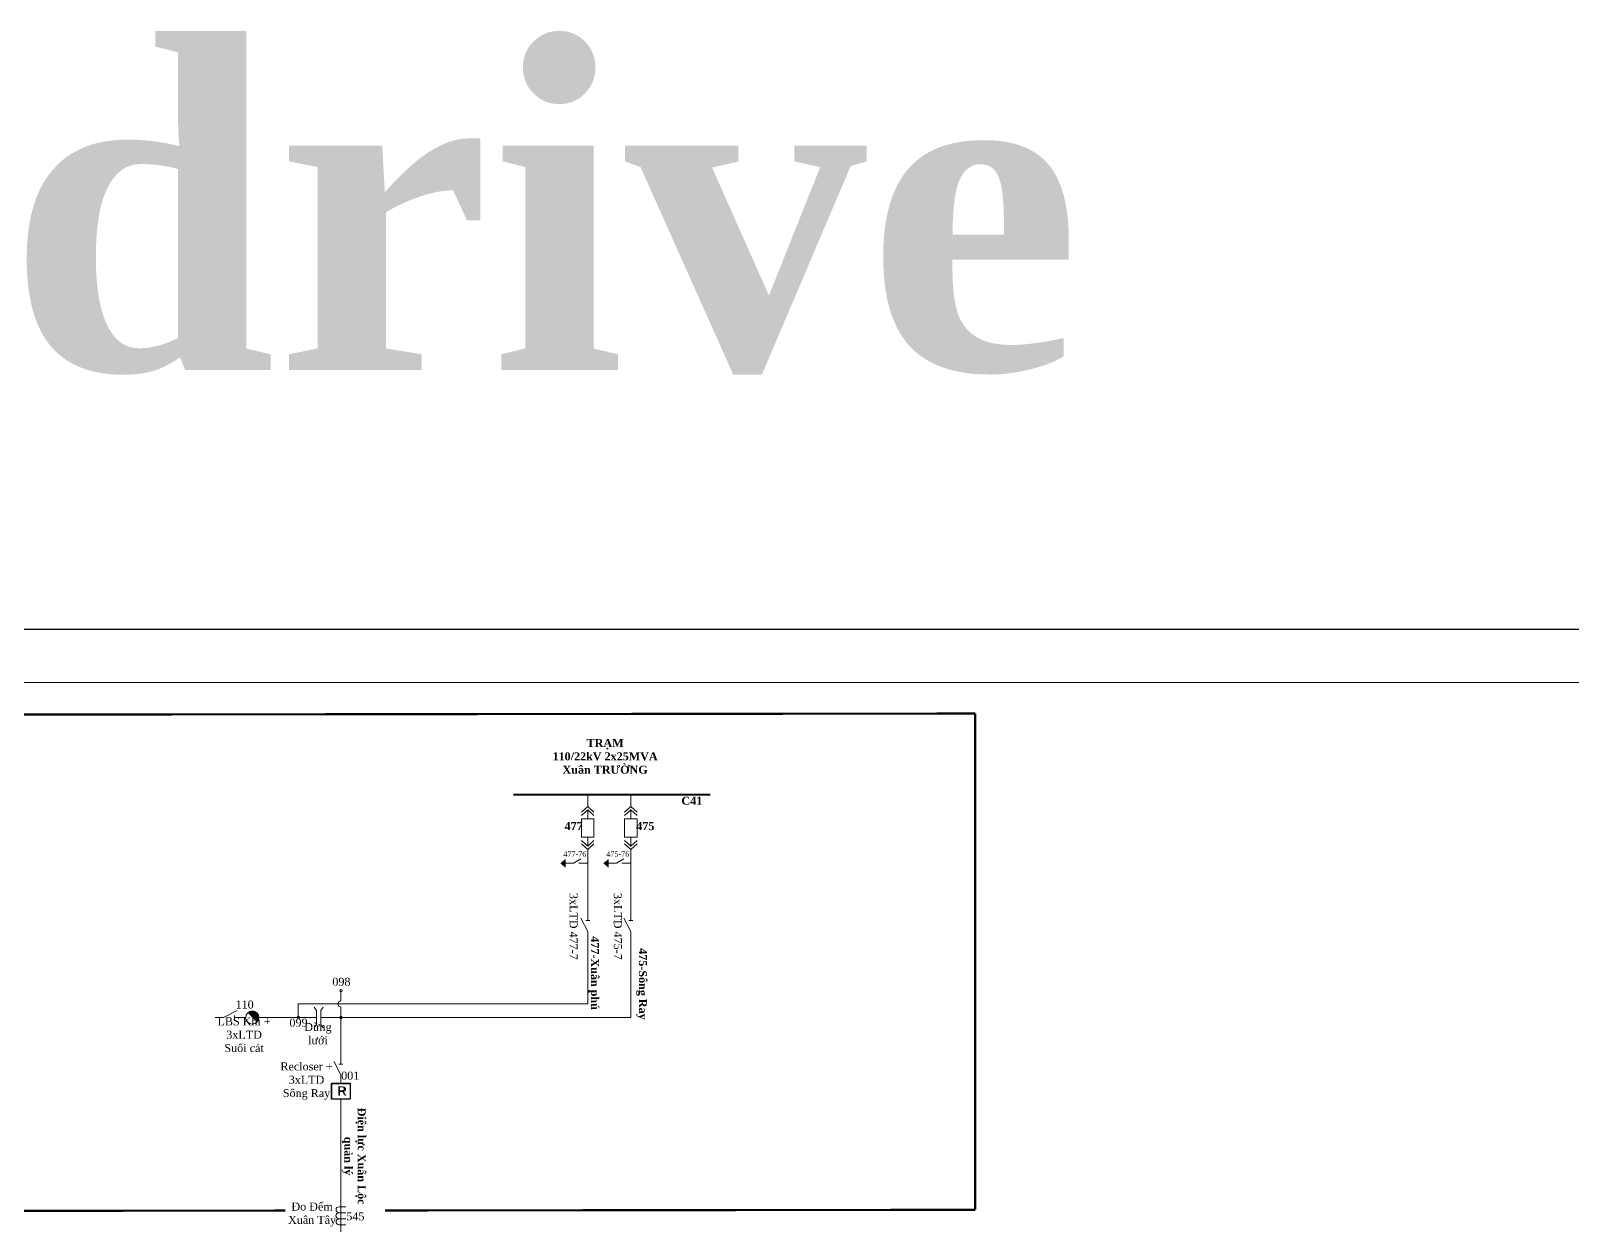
# Model space of a CAD drawing. Header units: inches. Extents: x 4393 to 9189, y -189 to 2360.
# Drawn here: x 8306.9 to 8451.3, y 859 to 971.3 of the extents above; entities that cross this region are included whole.
import ezdxf
from ezdxf.enums import TextEntityAlignment as Align

# ---------------------------------------------------------------- set-up
doc = ezdxf.new("R2010")
doc.units = ezdxf.units.IN
doc.header["$MEASUREMENT"] = 0
doc.linetypes.add('DASHED', pattern=[0.75, 0.5, -0.25])
for name, color, linetype, lineweight in [('Day 22kV', 1, 'Continuous', 25), ('Khung', 7, 'Continuous', 20), ('Text', 7, 'Continuous', 15), ('Thiet bi', 3, 'Continuous', 18)]:
    doc.layers.add(name, color=color, linetype=linetype, lineweight=lineweight)
doc.layers.add('TEXT477TANPHU', color=7, linetype='Continuous')
doc.styles.get("Standard").update_dxf_attribs({"font": 'arial.ttf'})
doc.styles.add('TimeNRoman', font='times.ttf')
doc.styles.add('TimeNRoman-B', font='timesbd.ttf')

# ---------------------------------------------------------------- blocks, each defined once
blk = doc.blocks.new('ALTD')
at = {"color": 0}
for points in [[(3.38, 1.08), (1.27, 0), (0, 0)], [(2.99, 0.31), (2.99, -0.31)], [(2.99, 0), (4.73, 0)]]:
    blk.add_lwpolyline(points, dxfattribs=at)
blk = doc.blocks.new('DO DEM')
at = {"color": 0}
for points in [[(-1.4, 1.53), (-1.4, 0.47, 1), (-0.47, 0.47), (-0.47, 1.53)], [(-0.47, 1.53), (-0.47, 0.47, 1), (0.47, 0.47), (0.47, 1.53)], [(0.47, 1.53), (0.47, 0.47, 1), (1.4, 0.47), (1.4, 1.53)]]:
    blk.add_lwpolyline(points, format="xyb", dxfattribs=at)
blk = doc.blocks.new('NOI DAT')
at = {"color": 0}
for points in [[(0, 0.01), (0, -1.37)], [(0, -3.51), (0, -2.22), (-0.71, -1.04)], [(0.6, -3.51), (-0.6, -3.51)], [(-0.47, -3.67), (0.47, -3.67)], [(-0.34, -3.82), (0.34, -3.82)], [(-0.21, -3.98), (0.21, -3.98)], [(-0.08, -4.13), (0.08, -4.13)]]:
    blk.add_lwpolyline(points, dxfattribs=at)
blk = doc.blocks.new('MAT CAT')
at = {"color": 0}
for points in [[(-0.97, 5.81), (0, 6.7), (0.97, 5.81)], [(-0.97, 5.28), (0, 6.17), (0.97, 5.28)], [(0, 4.76), (0, 6.17)], [(-0.97, 1.42), (0, 0.53), (0.97, 1.42)], [(-0.97, 0.89), (0, 0), (0.97, 0.89)], [(0, 1.94), (0, 0.53)]]:
    blk.add_lwpolyline(points, dxfattribs=at)
blk.add_lwpolyline([(-0.98, 4.76), (0.98, 4.76), (0.98, 1.94), (-0.98, 1.94)], close=True, dxfattribs=at)
blk = doc.blocks.new('LBS')
blk.add_hatch(color=0).paths.add_polyline_path([(-0.72, 0.72, 0.198912), (-1.02, 0, 0.668179), (0.72, -0.72)])
at = {"color": 0}
blk.add_circle((0, 0), 1.02, dxfattribs=at)
blk = doc.blocks.new('DUNG LUOI')
at = {"color": 0}
for points in [[(-1.01, -1.59), (-0.65, -1.1), (-0.65, 1.1), (-1.01, 1.59)], [(0.37, -1.59), (0, -1.1), (0, 1.1), (0.37, 1.59)]]:
    blk.add_lwpolyline(points, dxfattribs=at)
blk = doc.blocks.new('Re')
at = {"layer": 'Day 22kV', "color": 0}
blk.add_lwpolyline([(1873.29, 178.55), (1883.26, 178.55), (1883.26, 170.06), (1873.29, 170.06)], close=True, dxfattribs=at)
at = {"layer": 'TEXT477TANPHU', "color": 7, "true_color": 0xffffff, "insert": (1876.47, 176.87), "char_height": 5, "attachment_point": 1}
blk.add_mtext_dynamic_manual_height_columns('R', width=1.1505, gutter_width=1, heights=[0], dxfattribs=at)
blk = doc.blocks.new('4')
at = {"layer": 'Day 22kV', "color": 6}
blk.add_line((0, 841), (1149, 841), dxfattribs=at)
blk = doc.blocks.new('11')
at = {"layer": 'Day 22kV', "color": 6}
blk.add_lwpolyline([(1138.99, 829.51), (10, 829.49), (10, 8.51), (1138.99, 8.51), (1138.99, 829.51)], dxfattribs=at)
blk.add_blockref('4', (0, -1.49), dxfattribs=at)

msp = doc.modelspace()

# ---------------------------------------------------------------- linework, layer by layer
at = {"layer": 'Day 22kV', "lineweight": 15, "const_width": 0.188}
msp.add_lwpolyline([(8352.09, 899.73), (8370.54, 899.73)], dxfattribs=at)
at = {"layer": 'Day 22kV', "lineweight": 15}
for points in [[(8359.06, 898.63), (8359.06, 899.73)], [(8363.1, 898.63), (8363.1, 899.73)], [(8359.06, 886.13), (8359.06, 880.13), (8331.94, 880.13), (8331.94, 878.85)], [(8334.05, 878.85), (8363.1, 878.85), (8363.1, 886.13)], [(8333.66, 878.85), (8328.25, 878.85)], [(8335.94, 871.19), (8335.94, 858.75)]]:
    msp.add_lwpolyline(points, dxfattribs=at)
at = {"layer": 'Day 22kV', "linetype": 'DASHED', "lineweight": 15, "ltscale": 12}
for points in [[(8359.06, 894.59), (8359.06, 888.98)], [(8363.1, 894.59), (8363.1, 888.98)]]:
    msp.add_lwpolyline(points, dxfattribs=at)
at = {"layer": 'Day 22kV', "lineweight": 15}
msp.add_lwpolyline([(8335.94, 875.53), (8335.94, 879.84, -0.983539), (8335.94, 880.41), (8335.94, 881.36)], format="xyb", dxfattribs=at)
at = {"layer": 'Day 22kV', "color": 0, "lineweight": 15}
msp.add_lwpolyline([(8335.07, 872.68), (8336.81, 872.68), (8336.81, 871.19), (8335.07, 871.19)], close=True, dxfattribs=at)
at = {"layer": 'Day 22kV', "color": 6, "lineweight": 15}
for centre in [(8335.94, 881.36), (8331.94, 878.85), (8335.94, 878.85)]:
    msp.add_circle(centre, 0.117, dxfattribs=at)
at = {"layer": 'Khung', "color": 2, "linetype": 'DASHED', "lineweight": 30, "ltscale": 20, "const_width": 0.203}
for points in [[(8395.38, 907.34), (8010.69, 906.92)], [(8395.38, 907.34), (8395.38, 860.82)], [(8330.72, 860.75), (8150.16, 860.55)], [(8395.38, 860.82), (8340.06, 860.76)]]:
    msp.add_lwpolyline(points, dxfattribs=at)

# ---------------------------------------------------------------- block references
at = {"layer": 'Day 22kV', "color": 1, "lineweight": 30, "xscale": 0.5, "yscale": 0.5, "zscale": 0.5}
msp.add_blockref('11', (7998.04, 495.48), dxfattribs=at)
at = {"layer": 'Day 22kV', "color": 0, "lineweight": 15, "xscale": 0.1750000000001819, "yscale": 0.1750000000001819, "zscale": 0.175}
msp.add_blockref('Re', (8007.24, 841.43), dxfattribs=at)
at = {"layer": 'Thiet bi', "lineweight": 15, "xscale": 0.6037500000002183, "yscale": 0.6037500000002183, "zscale": 0.6037500000001272}
for name, p in [('MAT CAT', (8359.06, 894.59)), ('MAT CAT', (8363.1, 894.59)), ('DUNG LUOI', (8334.05, 878.85)), ('ALTD', (8324.16, 878.85))]:
    msp.add_blockref(name, p, dxfattribs=at)
for name, p, rotation in [('NOI DAT', (8359.06, 893.3), 270), ('NOI DAT', (8363.09, 893.3), 270), ('ALTD', (8359.06, 886.13), 90), ('ALTD', (8363.1, 886.13), 90), ('LBS', (8327.63, 878.85), 180), ('ALTD', (8335.94, 872.68), 90), ('DO DEM', (8335.47, 860.26), 270)]:
    msp.add_blockref(name, p, dxfattribs=dict(at, rotation=rotation))

# ---------------------------------------------------------------- texts
at = {"layer": 'Text', "color": 7, "lineweight": 15, "ltscale": 1.5}
for s, height, style, p in [('C41', 0.75, 'TimeNRoman-B', (8368.82, 898.79)), ('477', 0.75, 'TimeNRoman-B', (8357.74, 896.41)), ('475', 0.75, 'TimeNRoman-B', (8364.46, 896.41)), ('477-76', 0.5, 'TimeNRoman', (8357.86, 893.92)), ('475-76', 0.5, 'TimeNRoman', (8361.88, 893.92)), ('098', 0.75, 'TimeNRoman', (8335.98, 881.83)), ('110', 0.75, 'TimeNRoman', (8326.91, 879.69)), ('099', 0.75, 'TimeNRoman', (8331.96, 877.99)), ('001', 0.75, 'TimeNRoman', (8336.81, 873.02)), ('545', 0.75, 'TimeNRoman', (8337.29, 859.84))]:
    msp.add_text(s, height=height, dxfattribs=dict(at, style=style)).set_placement(p, align=Align.CENTER)
at = {"layer": 'Text', "color": 4, "lineweight": 15, "insert": (8321, 954.32), "char_height": 30, "width": 250, "attachment_point": 5, "style": 'TimeNRoman'}
msp.add_mtext('{\\fTimes New Roman|b1|i0|c0|p18;\\C2;onedrive }', dxfattribs=at)
at = {"layer": 'Text', "color": 7, "lineweight": 15, "ltscale": 1.5, "char_height": 0.75, "attachment_point": 5, "style": 'TimeNRoman'}
for s, insert, width in [('{\\fTimes New Roman|b1|i0|c0|p18;TRẠM\\P110/22kV 2x25MVA\\PXuân TR\\fTimes New Roman|b1|i0|c163|p18;Ư\\fTimes New Roman|b1|i0|c0|p18;ỜNG}', (8360.69, 903.32), 10.9742), ('LBS Khí + 3xLTD\\PSuối cát', (8326.86, 877.23), 6.8005), ('Dừng l{\\fTimes New Roman|b0|i0|c163|p18;ư}ới', (8333.78, 877.33), 3.6584), ('Recloser + 3xLTD\\PSông Ray', (8332.71, 872.89), 5.3311), ('{\\fTimes New Roman|b0|i0|c238|p18;Đ}o {\\fTimes New Roman|b0|i0|c238|p18;Đ}ếm \\PXuân Tây', (8333.23, 860.38), 5.0156)]:
    msp.add_mtext(s, dxfattribs=dict(at, insert=insert, width=width))
at = {"layer": 'Text', "color": 7, "lineweight": 15, "ltscale": 1.5, "char_height": 0.75, "attachment_point": 5, "rotation": 270, "style": 'TimeNRoman'}
for s, insert, width in [('3xLTD 477-7', (8357.74, 887.39), 10.1728), ('3xLTD 475-7', (8361.88, 887.39), 10.1728), ('{\\fTimes New Roman|b1|i0|c0|p18;477-Xuân phú}', (8359.62, 883.01), 7.0283), ('{\\fTimes New Roman|b1|i0|c0|p18;475-Sông Ray}', (8364.11, 881.99), 7.0283), ('{\\fTimes New Roman|b1|i0|c238|p18;Đ\\fTimes New Roman|b1|i0|c0|p18;iện lực Xuân Lộc quản lý}', (8337.14, 865.86), 10.0383)]:
    msp.add_mtext(s, dxfattribs=dict(at, insert=insert, width=width))
at = {"layer": 'TEXT477TANPHU', "color": 7, "lineweight": 15, "ltscale": 1.5, "insert": (8335.62, 872.38), "char_height": 0.75, "attachment_point": 1}
msp.add_mtext_dynamic_manual_height_columns('R', width=1.1505, gutter_width=1, heights=[0], dxfattribs=at).dxf.set("width", 0.2013)

doc.saveas('drawing.dxf')
